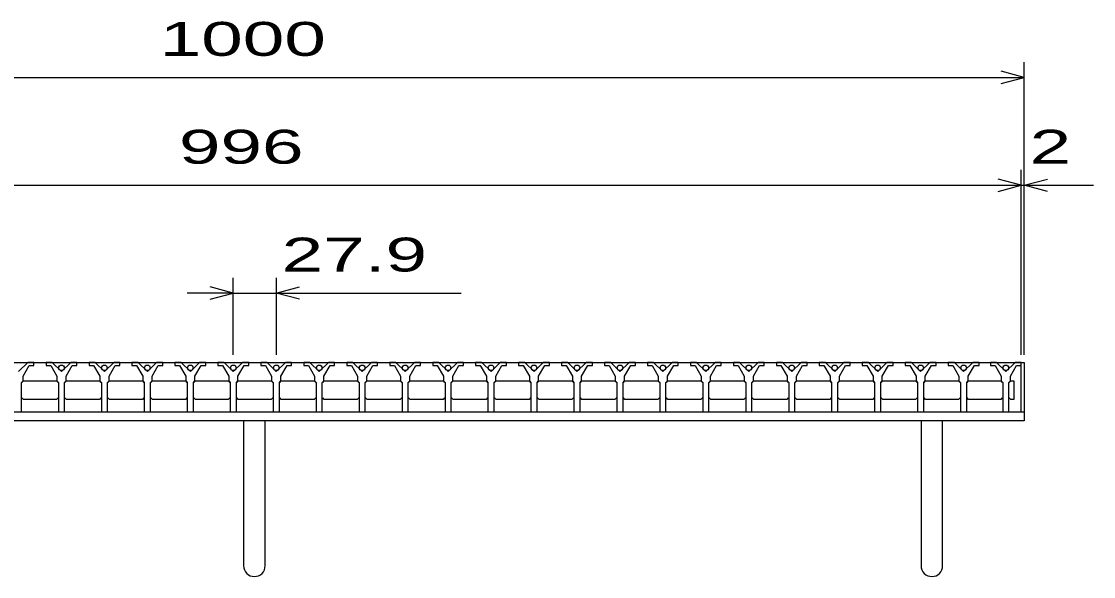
# Model space of a CAD drawing. Units: millimetres, scale not verified. Extents: x -1820 to 1731, y -1282 to 1054.
# Drawn here: x -1072 to -376, y -676 to -316 of the extents above; entities that cross this region are included whole.
import ezdxf
from ezdxf.enums import TextEntityAlignment as Align

# ---------------------------------------------------------------- set-up
doc = ezdxf.new("R2010")
doc.units = ezdxf.units.MM
doc.header["$LTSCALE"] = 10
for name, color, linetype, lineweight in [('16', 3, 'Continuous', 25), ('19', 6, 'Continuous', 25), ('22', 2, 'Continuous', 25)]:
    doc.layers.add(name, color=color, linetype=linetype, lineweight=lineweight)
doc.styles.add('ベクトル', font='')
doc.styles.get('ベクトル').set_extended_font_data('ベクトル')

msp = doc.modelspace()

# ---------------------------------------------------------------- linework, layer by layer
at = {"layer": '16'}
for p, q in [((-1419, -537), (-423, -537)), ((-1068.2, -537), (-1074.2, -543)), ((-1071.2, -546), (-1067.2, -539)), ((-1064.2, -537), (-1068.2, -537)), ((-1067.2, -539), (-1064.2, -539)), ((-1064.2, -539), (-1064.2, -537)), ((-1056.3, -537), (-1056.3, -539)), ((-1052.3, -537), (-1056.3, -537)), ((-1056.3, -539), (-1053.3, -539)), ((-1053.3, -539), (-1049.3, -546)), ((-1046.3, -543), (-1052.3, -537)), ((-1040.3, -537), (-1046.3, -543)), ((-1043.3, -546), (-1039.3, -539)), ((-1036.3, -537), (-1040.3, -537)), ((-1039.3, -539), (-1036.3, -539)), ((-1036.3, -539), (-1036.3, -537)), ((-1028.4, -537), (-1028.4, -539)), ((-1024.4, -537), (-1028.4, -537)), ((-1028.4, -539), (-1025.4, -539)), ((-1025.4, -539), (-1021.4, -546)), ((-1018.4, -543), (-1024.4, -537)), ((-1012.4, -537), (-1018.4, -543)), ((-1015.4, -546), (-1011.4, -539)), ((-1008.4, -537), (-1012.4, -537)), ((-1011.4, -539), (-1008.4, -539)), ((-1008.4, -539), (-1008.4, -537)), ((-1000.5, -537), (-1000.5, -539)), ((-996.5, -537), (-1000.5, -537)), ((-1000.5, -539), (-997.5, -539)), ((-997.5, -539), (-993.5, -546)), ((-990.5, -543), (-996.5, -537)), ((-984.5, -537), (-990.5, -543)), ((-987.5, -546), (-983.5, -539)), ((-980.5, -537), (-984.5, -537)), ((-983.5, -539), (-980.5, -539)), ((-980.5, -539), (-980.5, -537)), ((-972.6, -537), (-972.6, -539)), ((-968.6, -537), (-972.6, -537)), ((-972.6, -539), (-969.6, -539)), ((-969.6, -539), (-965.6, -546)), ((-962.6, -543), (-968.6, -537)), ((-956.6, -537), (-962.6, -543)), ((-959.6, -546), (-955.6, -539)), ((-952.6, -537), (-956.6, -537)), ((-955.6, -539), (-952.6, -539)), ((-952.6, -539), (-952.6, -537)), ((-944.7, -537), (-944.7, -539)), ((-940.7, -537), (-944.7, -537)), ((-944.7, -539), (-941.7, -539)), ((-941.7, -539), (-937.7, -546)), ((-934.7, -543), (-940.7, -537)), ((-928.7, -537), (-934.7, -543)), ((-931.7, -546), (-927.7, -539)), ((-924.7, -537), (-928.7, -537)), ((-927.7, -539), (-924.7, -539)), ((-924.7, -539), (-924.7, -537)), ((-916.8, -537), (-916.8, -539)), ((-912.8, -537), (-916.8, -537)), ((-916.8, -539), (-913.8, -539)), ((-913.8, -539), (-909.8, -546)), ((-906.8, -543), (-912.8, -537)), ((-900.8, -537), (-906.8, -543)), ((-903.8, -546), (-899.8, -539)), ((-896.8, -537), (-900.8, -537)), ((-899.8, -539), (-896.8, -539)), ((-896.8, -539), (-896.8, -537)), ((-888.9, -537), (-888.9, -539)), ((-884.9, -537), (-888.9, -537)), ((-888.9, -539), (-885.9, -539)), ((-885.9, -539), (-881.9, -546)), ((-878.9, -543), (-884.9, -537)), ((-872.9, -537), (-878.9, -543)), ((-875.9, -546), (-871.9, -539)), ((-868.9, -537), (-872.9, -537)), ((-871.9, -539), (-868.9, -539)), ((-868.9, -539), (-868.9, -537)), ((-861, -537), (-861, -539)), ((-857, -537), (-861, -537)), ((-861, -539), (-858, -539)), ((-858, -539), (-854, -546)), ((-851, -543), (-857, -537)), ((-845, -537), (-851, -543)), ((-848, -546), (-844, -539)), ((-841, -537), (-845, -537)), ((-844, -539), (-841, -539)), ((-841, -539), (-841, -537)), ((-833.1, -537), (-833.1, -539)), ((-829.1, -537), (-833.1, -537)), ((-833.1, -539), (-830.1, -539)), ((-830.1, -539), (-826.1, -546)), ((-823.1, -543), (-829.1, -537)), ((-817.1, -537), (-823.1, -543)), ((-820.1, -546), (-816.1, -539)), ((-813.1, -537), (-817.1, -537)), ((-816.1, -539), (-813.1, -539)), ((-813.1, -539), (-813.1, -537)), ((-805.2, -537), (-805.2, -539)), ((-801.2, -537), (-805.2, -537)), ((-805.2, -539), (-802.2, -539)), ((-802.2, -539), (-798.2, -546)), ((-795.2, -543), (-801.2, -537)), ((-789.2, -537), (-795.2, -543)), ((-792.2, -546), (-788.2, -539)), ((-785.2, -537), (-789.2, -537)), ((-788.2, -539), (-785.2, -539)), ((-785.2, -539), (-785.2, -537)), ((-777.3, -537), (-777.3, -539)), ((-773.3, -537), (-777.3, -537)), ((-777.3, -539), (-774.3, -539)), ((-774.3, -539), (-770.3, -546)), ((-767.3, -543), (-773.3, -537)), ((-761.3, -537), (-767.3, -543)), ((-764.3, -546), (-760.3, -539)), ((-757.3, -537), (-761.3, -537)), ((-760.3, -539), (-757.3, -539)), ((-757.3, -539), (-757.3, -537)), ((-749.4, -537), (-749.4, -539)), ((-745.4, -537), (-749.4, -537)), ((-749.4, -539), (-746.4, -539)), ((-746.4, -539), (-742.4, -546)), ((-739.4, -543), (-745.4, -537)), ((-733.4, -537), (-739.4, -543)), ((-736.4, -546), (-732.4, -539)), ((-729.4, -537), (-733.4, -537)), ((-732.4, -539), (-729.4, -539)), ((-729.4, -539), (-729.4, -537)), ((-721.5, -537), (-721.5, -539)), ((-717.5, -537), (-721.5, -537)), ((-721.5, -539), (-718.5, -539)), ((-718.5, -539), (-714.5, -546)), ((-711.5, -543), (-717.5, -537)), ((-705.5, -537), (-711.5, -543)), ((-708.5, -546), (-704.5, -539)), ((-701.5, -537), (-705.5, -537)), ((-704.5, -539), (-701.5, -539)), ((-701.5, -539), (-701.5, -537)), ((-693.6, -537), (-693.6, -539)), ((-689.6, -537), (-693.6, -537)), ((-693.6, -539), (-690.6, -539)), ((-690.6, -539), (-686.6, -546)), ((-683.6, -543), (-689.6, -537)), ((-677.6, -537), (-683.6, -543)), ((-680.6, -546), (-676.6, -539)), ((-673.6, -537), (-677.6, -537)), ((-676.6, -539), (-673.6, -539)), ((-673.6, -539), (-673.6, -537)), ((-665.7, -537), (-665.7, -539)), ((-661.7, -537), (-665.7, -537)), ((-665.7, -539), (-662.7, -539)), ((-662.7, -539), (-658.7, -546)), ((-655.7, -543), (-661.7, -537)), ((-649.7, -537), (-655.7, -543)), ((-652.7, -546), (-648.7, -539)), ((-645.7, -537), (-649.7, -537)), ((-648.7, -539), (-645.7, -539)), ((-645.7, -539), (-645.7, -537)), ((-637.8, -537), (-637.8, -539)), ((-633.8, -537), (-637.8, -537)), ((-637.8, -539), (-634.8, -539)), ((-634.8, -539), (-630.8, -546)), ((-627.8, -543), (-633.8, -537)), ((-621.8, -537), (-627.8, -543)), ((-624.8, -546), (-620.8, -539)), ((-617.8, -537), (-621.8, -537)), ((-620.8, -539), (-617.8, -539)), ((-617.8, -539), (-617.8, -537)), ((-609.9, -537), (-609.9, -539)), ((-605.9, -537), (-609.9, -537)), ((-609.9, -539), (-606.9, -539)), ((-606.9, -539), (-602.9, -546)), ((-599.9, -543), (-605.9, -537)), ((-593.9, -537), (-599.9, -543)), ((-596.9, -546), (-592.9, -539)), ((-589.9, -537), (-593.9, -537)), ((-592.9, -539), (-589.9, -539)), ((-589.9, -539), (-589.9, -537)), ((-582, -537), (-582, -539)), ((-578, -537), (-582, -537)), ((-582, -539), (-579, -539)), ((-579, -539), (-575, -546)), ((-572, -543), (-578, -537)), ((-566, -537), (-572, -543)), ((-569, -546), (-565, -539)), ((-562, -537), (-566, -537)), ((-565, -539), (-562, -539)), ((-562, -539), (-562, -537)), ((-554.1, -537), (-554.1, -539)), ((-550.1, -537), (-554.1, -537)), ((-554.1, -539), (-551.1, -539)), ((-551.1, -539), (-547.1, -546)), ((-544.1, -543), (-550.1, -537)), ((-538.1, -537), (-544.1, -543)), ((-541.1, -546), (-537.1, -539)), ((-534.1, -537), (-538.1, -537)), ((-537.1, -539), (-534.1, -539)), ((-534.1, -539), (-534.1, -537)), ((-526.2, -537), (-526.2, -539)), ((-522.2, -537), (-526.2, -537)), ((-526.2, -539), (-523.2, -539)), ((-523.2, -539), (-519.2, -546)), ((-516.2, -543), (-522.2, -537)), ((-510.2, -537), (-516.2, -543)), ((-513.2, -546), (-509.2, -539)), ((-506.2, -537), (-510.2, -537)), ((-509.2, -539), (-506.2, -539)), ((-506.2, -539), (-506.2, -537)), ((-498.3, -537), (-498.3, -539)), ((-494.3, -537), (-498.3, -537)), ((-498.3, -539), (-495.3, -539)), ((-495.3, -539), (-491.3, -546)), ((-488.3, -543), (-494.3, -537)), ((-482.3, -537), (-488.3, -543)), ((-485.3, -546), (-481.3, -539)), ((-478.3, -537), (-482.3, -537)), ((-481.3, -539), (-478.3, -539)), ((-478.3, -539), (-478.3, -537)), ((-470.4, -537), (-470.4, -539)), ((-466.4, -537), (-470.4, -537)), ((-470.4, -539), (-467.4, -539)), ((-467.4, -539), (-463.4, -546)), ((-460.4, -543), (-466.4, -537)), ((-454.4, -537), (-460.4, -543)), ((-457.4, -546), (-453.4, -539)), ((-450.4, -537), (-454.4, -537)), ((-453.4, -539), (-450.4, -539)), ((-450.4, -539), (-450.4, -537)), ((-443, -537), (-443, -539)), ((-439, -537), (-443, -537)), ((-443, -539), (-440, -539)), ((-440, -539), (-436, -546)), ((-433, -543), (-439, -537)), ((-427, -537), (-433, -543)), ((-430, -546), (-426, -539)), ((-423, -537), (-427, -537)), ((-426, -539), (-423, -539)), ((-423, -539), (-423, -537)), ((-423, -569), (-423, -537)), ((-1072.2, -550), (-1071.2, -549)), ((-1072.2, -569), (-1072.2, -550)), ((-1071.95, -550), (-1070.95, -549)), ((-1071.2, -549), (-1071.2, -546)), ((-1070.95, -549), (-1049.55, -549)), ((-1049.55, -549), (-1048.55, -550)), ((-1049.3, -546), (-1049.3, -549)), ((-1049.3, -549), (-1048.3, -550)), ((-1048.3, -550), (-1048.3, -569)), ((-1044.3, -550), (-1043.3, -549)), ((-1044.3, -569), (-1044.3, -550)), ((-1044.05, -550), (-1043.05, -549)), ((-1043.3, -549), (-1043.3, -546)), ((-1043.05, -549), (-1021.65, -549)), ((-1021.65, -549), (-1020.65, -550)), ((-1021.4, -546), (-1021.4, -549)), ((-1021.4, -549), (-1020.4, -550)), ((-1020.4, -550), (-1020.4, -569)), ((-1016.4, -550), (-1015.4, -549)), ((-1016.4, -569), (-1016.4, -550)), ((-1016.15, -550), (-1015.15, -549)), ((-1015.4, -549), (-1015.4, -546)), ((-1015.15, -549), (-993.75, -549)), ((-993.75, -549), (-992.75, -550)), ((-993.5, -546), (-993.5, -549)), ((-993.5, -549), (-992.5, -550)), ((-992.5, -550), (-992.5, -569)), ((-988.5, -550), (-987.5, -549)), ((-988.5, -569), (-988.5, -550)), ((-988.25, -550), (-987.25, -549)), ((-987.5, -549), (-987.5, -546)), ((-987.25, -549), (-965.85, -549)), ((-965.85, -549), (-964.85, -550)), ((-965.6, -546), (-965.6, -549)), ((-965.6, -549), (-964.6, -550)), ((-964.6, -550), (-964.6, -569)), ((-960.6, -550), (-959.6, -549)), ((-960.6, -569), (-960.6, -550)), ((-960.35, -550), (-959.35, -549)), ((-959.6, -549), (-959.6, -546)), ((-959.35, -549), (-937.95, -549)), ((-937.95, -549), (-936.95, -550)), ((-937.7, -546), (-937.7, -549)), ((-937.7, -549), (-936.7, -550)), ((-936.7, -550), (-936.7, -569)), ((-932.7, -550), (-931.7, -549)), ((-932.7, -569), (-932.7, -550)), ((-932.45, -550), (-931.45, -549)), ((-931.7, -549), (-931.7, -546)), ((-931.45, -549), (-910.05, -549)), ((-910.05, -549), (-909.05, -550)), ((-909.8, -546), (-909.8, -549)), ((-909.8, -549), (-908.8, -550)), ((-908.8, -550), (-908.8, -569)), ((-904.8, -550), (-903.8, -549)), ((-904.8, -569), (-904.8, -550)), ((-904.55, -550), (-903.55, -549)), ((-903.8, -549), (-903.8, -546)), ((-903.55, -549), (-882.15, -549)), ((-882.15, -549), (-881.15, -550)), ((-881.9, -546), (-881.9, -549)), ((-881.9, -549), (-880.9, -550)), ((-880.9, -550), (-880.9, -569)), ((-876.9, -550), (-875.9, -549)), ((-876.9, -569), (-876.9, -550)), ((-876.65, -550), (-875.65, -549)), ((-875.9, -549), (-875.9, -546)), ((-875.65, -549), (-854.25, -549)), ((-854.25, -549), (-853.25, -550)), ((-854, -546), (-854, -549)), ((-854, -549), (-853, -550)), ((-853, -550), (-853, -569)), ((-849, -550), (-848, -549)), ((-849, -569), (-849, -550)), ((-848.75, -550), (-847.75, -549)), ((-848, -549), (-848, -546)), ((-847.75, -549), (-826.35, -549)), ((-826.35, -549), (-825.35, -550)), ((-826.1, -546), (-826.1, -549)), ((-826.1, -549), (-825.1, -550)), ((-825.1, -550), (-825.1, -569)), ((-821.1, -550), (-820.1, -549)), ((-821.1, -569), (-821.1, -550)), ((-820.85, -550), (-819.85, -549)), ((-820.1, -549), (-820.1, -546)), ((-819.85, -549), (-798.45, -549)), ((-798.45, -549), (-797.45, -550)), ((-798.2, -546), (-798.2, -549)), ((-798.2, -549), (-797.2, -550)), ((-797.2, -550), (-797.2, -569)), ((-793.2, -550), (-792.2, -549)), ((-793.2, -569), (-793.2, -550)), ((-792.95, -550), (-791.95, -549)), ((-792.2, -549), (-792.2, -546)), ((-791.95, -549), (-770.55, -549)), ((-770.55, -549), (-769.55, -550)), ((-770.3, -546), (-770.3, -549)), ((-770.3, -549), (-769.3, -550)), ((-769.3, -550), (-769.3, -569)), ((-765.3, -550), (-764.3, -549)), ((-765.3, -569), (-765.3, -550)), ((-765.05, -550), (-764.05, -549)), ((-764.3, -549), (-764.3, -546)), ((-764.05, -549), (-742.65, -549)), ((-742.65, -549), (-741.65, -550)), ((-742.4, -546), (-742.4, -549)), ((-742.4, -549), (-741.4, -550)), ((-741.4, -550), (-741.4, -569)), ((-737.4, -550), (-736.4, -549)), ((-737.4, -569), (-737.4, -550)), ((-737.15, -550), (-736.15, -549)), ((-736.4, -549), (-736.4, -546)), ((-736.15, -549), (-714.75, -549)), ((-714.75, -549), (-713.75, -550)), ((-714.5, -546), (-714.5, -549)), ((-714.5, -549), (-713.5, -550)), ((-713.5, -550), (-713.5, -569)), ((-709.5, -550), (-708.5, -549)), ((-709.5, -569), (-709.5, -550)), ((-709.25, -550), (-708.25, -549)), ((-708.5, -549), (-708.5, -546)), ((-708.25, -549), (-686.85, -549)), ((-686.85, -549), (-685.85, -550)), ((-686.6, -546), (-686.6, -549)), ((-686.6, -549), (-685.6, -550)), ((-685.6, -550), (-685.6, -569)), ((-681.6, -550), (-680.6, -549)), ((-681.6, -569), (-681.6, -550)), ((-681.35, -550), (-680.35, -549)), ((-680.6, -549), (-680.6, -546)), ((-680.35, -549), (-658.95, -549)), ((-658.95, -549), (-657.95, -550)), ((-658.7, -546), (-658.7, -549)), ((-658.7, -549), (-657.7, -550)), ((-657.7, -550), (-657.7, -569)), ((-653.7, -550), (-652.7, -549)), ((-653.7, -569), (-653.7, -550)), ((-653.45, -550), (-652.45, -549)), ((-652.7, -549), (-652.7, -546)), ((-652.45, -549), (-631.05, -549)), ((-631.05, -549), (-630.05, -550)), ((-630.8, -546), (-630.8, -549)), ((-630.8, -549), (-629.8, -550)), ((-629.8, -550), (-629.8, -569)), ((-625.8, -550), (-624.8, -549)), ((-625.8, -569), (-625.8, -550)), ((-625.55, -550), (-624.55, -549)), ((-624.8, -549), (-624.8, -546)), ((-624.55, -549), (-603.15, -549)), ((-603.15, -549), (-602.15, -550)), ((-602.9, -546), (-602.9, -549)), ((-602.9, -549), (-601.9, -550)), ((-601.9, -550), (-601.9, -569)), ((-597.9, -550), (-596.9, -549)), ((-597.9, -569), (-597.9, -550)), ((-597.65, -550), (-596.65, -549)), ((-596.9, -549), (-596.9, -546)), ((-596.65, -549), (-575.25, -549)), ((-575.25, -549), (-574.25, -550)), ((-575, -546), (-575, -549)), ((-575, -549), (-574, -550)), ((-574, -550), (-574, -569)), ((-570, -550), (-569, -549)), ((-570, -569), (-570, -550)), ((-569.75, -550), (-568.75, -549)), ((-569, -549), (-569, -546)), ((-568.75, -549), (-547.35, -549)), ((-547.35, -549), (-546.35, -550)), ((-547.1, -546), (-547.1, -549)), ((-547.1, -549), (-546.1, -550)), ((-546.1, -550), (-546.1, -569)), ((-542.1, -550), (-541.1, -549)), ((-542.1, -569), (-542.1, -550)), ((-541.85, -550), (-540.85, -549)), ((-541.1, -549), (-541.1, -546)), ((-540.85, -549), (-519.45, -549)), ((-519.45, -549), (-518.45, -550)), ((-519.2, -546), (-519.2, -549)), ((-519.2, -549), (-518.2, -550)), ((-518.2, -550), (-518.2, -569)), ((-514.2, -550), (-513.2, -549)), ((-514.2, -569), (-514.2, -550)), ((-513.95, -550), (-512.95, -549)), ((-513.2, -549), (-513.2, -546)), ((-512.95, -549), (-491.55, -549)), ((-491.55, -549), (-490.55, -550)), ((-491.3, -546), (-491.3, -549)), ((-491.3, -549), (-490.3, -550)), ((-490.3, -550), (-490.3, -569)), ((-486.3, -550), (-485.3, -549)), ((-486.3, -569), (-486.3, -550)), ((-486.05, -550), (-485.05, -549)), ((-485.3, -549), (-485.3, -546)), ((-485.05, -549), (-463.65, -549)), ((-463.65, -549), (-462.65, -550)), ((-463.4, -546), (-463.4, -549)), ((-463.4, -549), (-462.4, -550)), ((-462.4, -550), (-462.4, -569)), ((-458.4, -550), (-457.4, -549)), ((-458.4, -569), (-458.4, -550)), ((-458.15, -550), (-457.15, -549)), ((-457.4, -549), (-457.4, -546)), ((-457.15, -549), (-436.25, -549)), ((-436.25, -549), (-435.25, -550)), ((-436, -546), (-436, -549)), ((-436, -549), (-435, -550)), ((-435, -550), (-435, -569)), ((-431, -550), (-430, -549)), ((-431, -569), (-431, -550)), ((-430.75, -550), (-429.75, -549)), ((-430, -549), (-430, -546)), ((-429.75, -549), (-427.75, -549)), ((-427.75, -549), (-427.75, -561)), ((-1070.95, -561), (-1071.95, -560)), ((-1049.55, -561), (-1070.95, -561)), ((-1048.55, -560), (-1049.55, -561)), ((-1043.05, -561), (-1044.05, -560)), ((-1021.65, -561), (-1043.05, -561)), ((-1020.65, -560), (-1021.65, -561)), ((-1015.15, -561), (-1016.15, -560)), ((-993.75, -561), (-1015.15, -561)), ((-992.75, -560), (-993.75, -561)), ((-987.25, -561), (-988.25, -560)), ((-965.85, -561), (-987.25, -561)), ((-964.85, -560), (-965.85, -561)), ((-959.35, -561), (-960.35, -560)), ((-937.95, -561), (-959.35, -561)), ((-936.95, -560), (-937.95, -561)), ((-931.45, -561), (-932.45, -560)), ((-910.05, -561), (-931.45, -561)), ((-909.05, -560), (-910.05, -561)), ((-903.55, -561), (-904.55, -560)), ((-882.15, -561), (-903.55, -561)), ((-881.15, -560), (-882.15, -561)), ((-875.65, -561), (-876.65, -560)), ((-854.25, -561), (-875.65, -561)), ((-853.25, -560), (-854.25, -561)), ((-847.75, -561), (-848.75, -560)), ((-826.35, -561), (-847.75, -561)), ((-825.35, -560), (-826.35, -561)), ((-819.85, -561), (-820.85, -560)), ((-798.45, -561), (-819.85, -561)), ((-797.45, -560), (-798.45, -561)), ((-791.95, -561), (-792.95, -560)), ((-770.55, -561), (-791.95, -561)), ((-769.55, -560), (-770.55, -561)), ((-764.05, -561), (-765.05, -560)), ((-742.65, -561), (-764.05, -561)), ((-741.65, -560), (-742.65, -561)), ((-736.15, -561), (-737.15, -560)), ((-714.75, -561), (-736.15, -561)), ((-713.75, -560), (-714.75, -561)), ((-708.25, -561), (-709.25, -560)), ((-686.85, -561), (-708.25, -561)), ((-685.85, -560), (-686.85, -561)), ((-680.35, -561), (-681.35, -560)), ((-658.95, -561), (-680.35, -561)), ((-657.95, -560), (-658.95, -561)), ((-652.45, -561), (-653.45, -560)), ((-631.05, -561), (-652.45, -561)), ((-630.05, -560), (-631.05, -561)), ((-624.55, -561), (-625.55, -560)), ((-603.15, -561), (-624.55, -561)), ((-602.15, -560), (-603.15, -561)), ((-596.65, -561), (-597.65, -560)), ((-575.25, -561), (-596.65, -561)), ((-574.25, -560), (-575.25, -561)), ((-568.75, -561), (-569.75, -560)), ((-547.35, -561), (-568.75, -561)), ((-546.35, -560), (-547.35, -561)), ((-540.85, -561), (-541.85, -560)), ((-519.45, -561), (-540.85, -561)), ((-518.45, -560), (-519.45, -561)), ((-512.95, -561), (-513.95, -560)), ((-491.55, -561), (-512.95, -561)), ((-490.55, -560), (-491.55, -561)), ((-485.05, -561), (-486.05, -560)), ((-463.65, -561), (-485.05, -561)), ((-462.65, -560), (-463.65, -561)), ((-457.15, -561), (-458.15, -560)), ((-436.25, -561), (-457.15, -561)), ((-435.25, -560), (-436.25, -561)), ((-429.75, -561), (-430.75, -560)), ((-427.75, -561), (-429.75, -561)), ((-1419, -569), (-423, -569)), ((-1076.2, -569), (-1072.2, -569)), ((-1048.3, -569), (-1044.3, -569)), ((-1020.4, -569), (-1016.4, -569)), ((-992.5, -569), (-988.5, -569)), ((-964.6, -569), (-960.6, -569)), ((-936.7, -569), (-932.7, -569)), ((-908.8, -569), (-904.8, -569)), ((-880.9, -569), (-876.9, -569)), ((-853, -569), (-849, -569)), ((-825.1, -569), (-821.1, -569)), ((-797.2, -569), (-793.2, -569)), ((-769.3, -569), (-765.3, -569)), ((-741.4, -569), (-737.4, -569)), ((-713.5, -569), (-709.5, -569)), ((-685.6, -569), (-681.6, -569)), ((-657.7, -569), (-653.7, -569)), ((-629.8, -569), (-625.8, -569)), ((-601.9, -569), (-597.9, -569)), ((-574, -569), (-570, -569)), ((-546.1, -569), (-542.1, -569)), ((-518.2, -569), (-514.2, -569)), ((-490.3, -569), (-486.3, -569)), ((-462.4, -569), (-458.4, -569)), ((-435, -569), (-431, -569))]:
    msp.add_line(p, q, dxfattribs=at)
for centre in [(-1046.3, -540.5), (-1018.4, -540.5), (-990.5, -540.5), (-962.6, -540.5), (-934.7, -540.5), (-906.8, -540.5), (-878.9, -540.5), (-851, -540.5), (-823.1, -540.5), (-795.2, -540.5), (-767.3, -540.5), (-739.4, -540.5), (-711.5, -540.5), (-683.6, -540.5), (-655.7, -540.5), (-627.8, -540.5), (-599.9, -540.5), (-572, -540.5), (-544.1, -540.5), (-516.2, -540.5), (-488.3, -540.5), (-460.4, -540.5), (-433, -540.5)]:
    msp.add_circle(centre, 1.8, dxfattribs=at)
at = {"layer": '19'}
for p, q in [((-423, -537), (-421, -537)), ((-421, -537), (-421, -569)), ((-1421, -569), (-421, -569)), ((-421, -569), (-421, -575)), ((-421, -575), (-1421, -575)), ((-928, -575), (-928, -669)), ((-914, -669), (-914, -575)), ((-488, -575), (-488, -669)), ((-474, -669), (-474, -575))]:
    msp.add_line(p, q, dxfattribs=at)
for centre in [(-921, -669), (-481, -669)]:
    msp.add_arc(centre, 7, 180, 0, dxfattribs=at)
at = {"layer": '22', "color": 4}
for p, q in [((-421, -352), (-436, -348)), ((-421, -532), (-421, -342)), ((-1421, -352), (-421, -352)), ((-436, -356), (-421, -352)), ((-423, -532), (-423, -412)), ((-421, -532), (-421, -412)), ((-1419, -422), (-423, -422)), ((-423, -422), (-438, -418)), ((-438, -426), (-423, -422)), ((-423, -422), (-421, -422)), ((-421, -422), (-406, -418)), ((-406, -426), (-421, -422)), ((-421, -422), (-376, -422)), ((-934.7, -532), (-934.7, -482)), ((-906.8, -482), (-906.8, -532)), ((-934.7, -492), (-964.7, -492)), ((-934.7, -492), (-949.7, -488)), ((-949.7, -496), (-934.7, -492)), ((-934.7, -492), (-906.8, -492)), ((-906.8, -492), (-891.8, -488)), ((-891.8, -496), (-906.8, -492)), ((-906.8, -492), (-786.8, -492))]:
    msp.add_line(p, q, dxfattribs=at)

# ---------------------------------------------------------------- texts
at = {"layer": '22', "style": 'ベクトル', "width": 1.65}
for s, p in [(' 1000 ', (-996, -327)), (' 996 ', (-983.5, -397)), (' 2 ', (-431, -397)), (' 27.9 ', (-916.8, -467))]:
    msp.add_text(s, height=21.99, dxfattribs=at).set_placement(p, align=Align.MIDDLE_LEFT)

doc.saveas('drawing.dxf')
